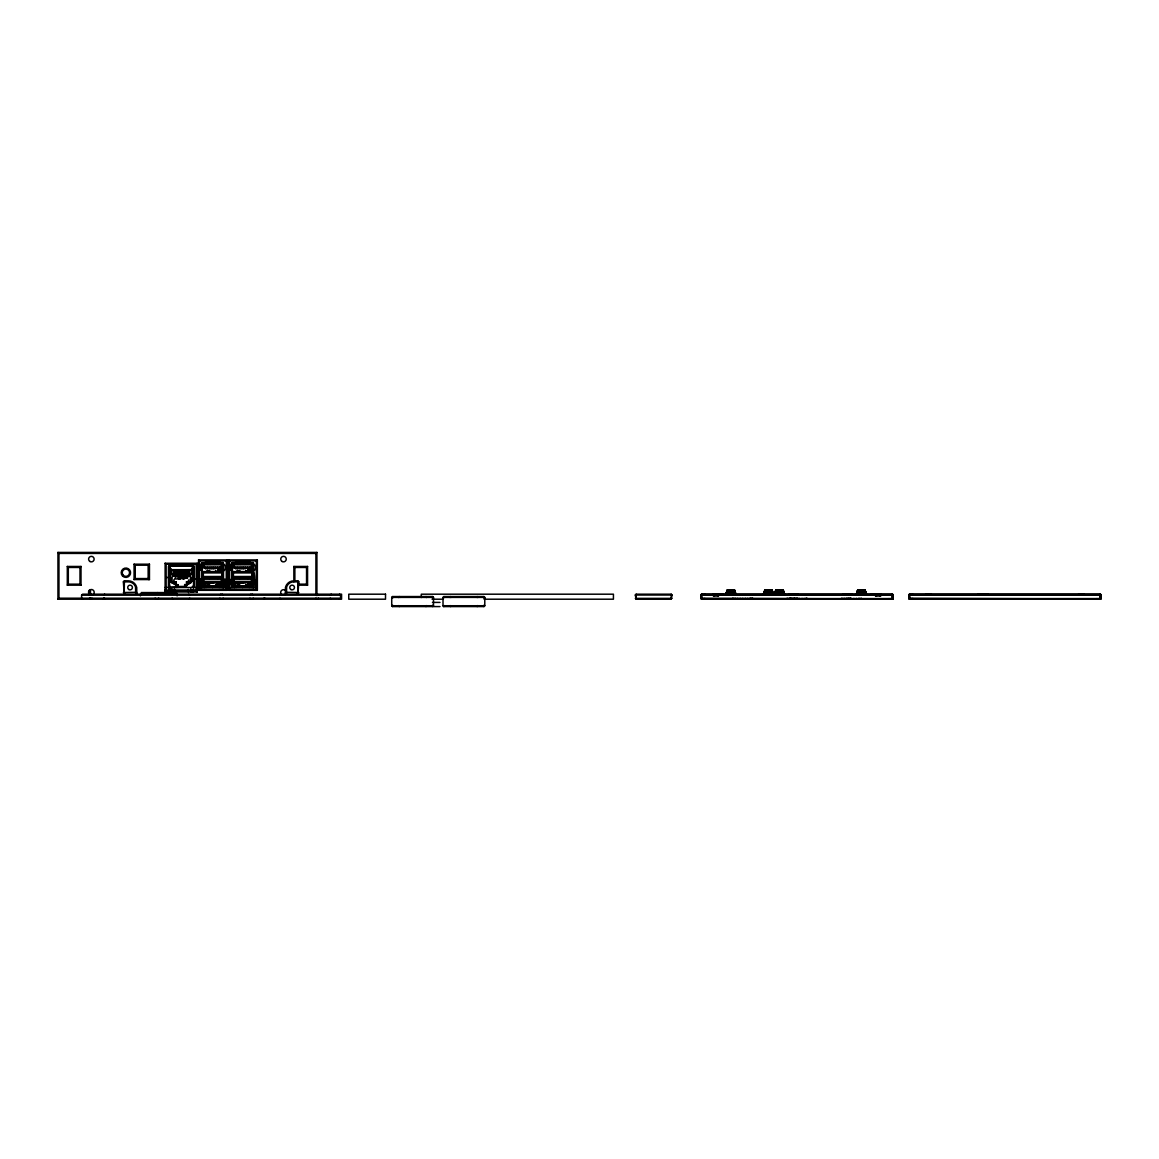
<?xml version="1.0" encoding="UTF-8"?>
<svg xmlns="http://www.w3.org/2000/svg" width="1159" height="1159" viewBox="0 0 1159 1159"><rect width="100%" height="100%" fill="white"/><g stroke="black" fill="none" stroke-linecap="round" stroke-linejoin="round"><path stroke-width="1.5" d="M140.369 595.9L141.369 592.568L176.11 592.568L177.124 594.234M149.453 579.572L148.453 578.558L148.453 565.201L149.453 564.201L134.082 564.201L134.082 579.572L149.453 579.572L149.453 564.201M193.886 566.215L168.635 566.172L168.635 587.512L168.663 566.215L193.857 566.215L193.886 587.512M140.369 594.234L172.112 593.567L172.112 592.568M174.009 570.329L174.009 575.849L173.227 575.849L173.227 570.329M175.704 570.329L175.704 575.849L174.922 575.849L174.922 570.329M177.414 570.329L177.414 575.849L176.617 575.849L176.617 570.329M177.124 595.9L177.124 593.567L172.112 593.567M179.109 570.329L179.109 575.849L178.312 575.849L178.312 570.329M180.804 570.329L180.804 575.849L180.022 575.849L180.022 570.329M182.499 570.329L182.499 575.849L181.717 575.849L181.717 570.329M184.194 570.329L184.194 575.849L183.412 575.849L183.412 570.329M185.889 570.329L185.889 575.849L185.107 575.849L185.107 570.329M187.599 570.329L187.599 575.849L186.802 575.849L186.802 570.329M189.294 570.329L189.294 575.849L188.497 575.849L188.497 570.329M193.394 589.236L193.263 592.119L193.292 589.308M202.144 565.708L202.144 564.361L200.681 564.433L200.464 570.199L202.144 570.706M232.22 565.708L232.22 564.361L230.757 564.433L230.525 570.199L232.22 570.706M171.88 591.974L171.648 589.366L171.518 592.119M188.236 591.8L188.28 589.38M201.579 570.706L201.623 564.361M231.655 570.706L231.699 564.361L232.061 571.72M217.892 572.068L217.878 570.576L217.791 571.851L215.646 571.619M247.968 572.068L247.954 570.576L247.852 571.851L245.722 571.619M190.742 591.785L190.786 589.366L190.612 592.119M186.527 585.121L184.658 585.049L186.527 585.179L191.206 582.369L193.147 578.341L193.466 566.215L191.206 569.692L191.206 573.676M207.389 571.851C207.2 568.736 207.055 573.575 209.431 571.851L209.489 570.547L209.547 572.068M207.389 586.092L207.331 584.817L207.389 586.092C206.505 583.325 211.474 585.643 209.417 585.657M207.403 563.231C210.909 562.289 205.418 564.172 207.287 563.419M215.748 586.092C215.487 583.18 215.27 587.338 218.182 585.802M217.892 585.208L215.646 585.005M218.414 563.086L217.892 563.68M217.892 563.622L215.342 562.579L215.632 563.419M217.892 578.442L217.892 577.182M239.609 572.068L239.594 570.576L239.507 571.851L237.378 571.532M237.465 586.092L237.407 584.817L237.465 586.092C236.581 583.325 241.55 585.643 239.493 585.657M245.809 586.092C245.563 583.18 245.346 587.338 248.258 585.802M247.954 578.442L247.968 577.182M870.568 595.031L870.583 594.19M1078.493 595.031L1078.522 594.19M207.302 571.401L207.302 571.532M207.302 585.643L209.822 585.802M209.547 563.375L209.547 562.868M209.504 577.95L209.547 577.472M237.378 585.643L239.899 585.802M239.609 563.375C240.145 562.231 235.596 564.216 237.349 563.419M239.58 577.95L239.609 577.472M247.968 563.375C248.504 562.231 243.955 564.216 245.708 563.419M247.939 577.95L247.968 577.472M208.388 571.039L207.302 570.605L207.273 572.068M209.533 563.752L209.431 562.796M237.363 570.764L238.464 571.039M239.609 563.752L239.507 562.796L237.479 563.231M245.708 570.764L245.722 571.677M247.954 563.752L247.852 562.796L245.824 563.231M207.302 585.773L209.518 585.817M215.661 585.773L217.878 585.817M237.378 585.773L239.594 585.817M245.708 585.005L245.722 585.889L247.954 585.817M767.272 595.031L767.533 590.018M209.518 571.575L209.533 570.822M209.533 578.442L209.547 577.182M218.399 571.575L217.892 570.822M239.594 571.575L239.609 570.822M239.609 578.442L239.609 577.182M247.954 571.575L247.954 570.822M209.533 563.998L209.547 562.579M239.594 563.998L239.609 562.579M247.954 563.998L247.968 562.579M192.959 573.676L193.466 566.215L191.206 570.098L171.315 569.938L169.055 566.215L169.373 578.341L171.315 582.369L175.994 585.179L177.863 585.179L171.315 582.369L171.315 578.341M205.491 563.086L205.882 561.391L219.181 561.376L219.688 563.086M235.567 563.086L235.958 561.391L249.257 561.376L249.764 563.086M245.737 578.008L245.708 577.472M729.518 595.031L729.938 590.018M778.138 595.031L778.558 590.018M860.007 595.031L860.427 590.018M124.375 580.833L124.216 594.19L123.376 581.832L124.375 580.833L128.388 580.833A8.562 8.562 0 0 1 136.748 587.512L136.748 594.19M215.762 563.231C215.588 565.36 215.226 561.246 217.776 563.231M217.892 585.469L215.661 585.266M247.968 585.469L247.968 585.208M207.316 578.24L207.316 577.182M215.661 578.24L215.719 577.182M237.378 578.24L237.378 577.182M766.142 595.031L766.65 590.018M700.978 595.031L701.818 594.19M871.22 595.031L871.322 594.19M892.285 599.203L893.111 598.377M908.917 595.031L909.757 594.19M1079.145 595.031L1079.261 594.19M1100.21 599.203L1101.05 598.377M765.172 595.031L765.882 590.018M232.133 586.309L234.176 587.512L232.38 577.689L232.278 563.115L253.546 562.999L253.604 587.512M245.737 563.636L245.722 562.97M172.3 589.467L171.807 591.814M728.243 595.031L729.054 590.018M776.863 595.031L777.675 590.018M858.732 595.031L859.543 590.018M169.026 592.119L169.475 589.467M764.433 595.031L765.302 590.018L764.143 594.19M221.065 587.512L221.862 578.616L203.318 578.616L202.318 577.689L202.202 563.115L223.484 562.999L223.528 587.512M251.141 585.802L251.923 578.616L233.394 578.616L232.38 577.689L252.937 577.689L253.097 587.512L251.141 585.802L251.141 587.512M763.955 595.031L764.926 590.018L763.636 594.19M763.795 595.031L764.81 590.018L772.155 590.018L773.488 594.19M727.142 595.031L728.287 590.018M775.762 595.031L776.921 590.018M857.631 595.031L858.776 590.018M204.361 585.802L205.665 582.745L215.328 582.745L215.328 581.702L220.876 585.802L221.862 581.702L203.318 581.702L203.318 578.616M234.422 585.802L235.741 582.745L245.404 582.745L245.404 581.702L250.952 585.802L251.923 581.702L233.394 581.702L233.394 578.616M871.858 595.031L872.075 594.19M1079.797 595.031L1080.014 594.19M739.935 599.203L740.152 598.377M794.234 599.203L794.451 598.377M848.75 598.377L848.533 599.203L848.084 598.377M221.065 585.802L223.021 587.512L223.05 562.608L201.883 562.738L201.652 580.079M252.937 577.689L253.314 562.694L232.322 562.579L231.713 580.079M726.548 594.19L727.316 591.409M775.168 594.19L775.951 591.409M857.428 592.8L858.196 590.018L856.791 595.031M726.302 595.031L727.707 590.018M774.922 595.031L776.327 590.018M205.491 561.883L219.181 561.376M235.567 561.883L249.257 561.376M726.041 594.19L727.345 590.018L734.56 590.018L736.197 595.031M774.676 594.19L775.965 590.018L774.386 595.031L775.11 594.19M856.544 594.19L857.834 590.018L856.255 595.031M725.766 595.031L727.345 590.018L725.577 595.031M725.882 594.19L727.215 590.018M763.462 594.19L764.81 590.018M773.821 595.031L775.835 590.018L783.194 590.018L784.817 595.031M856.371 594.19L857.703 590.018L865.049 590.018L866.686 595.031M774.212 595.031L775.835 590.018M856.081 595.031L857.703 590.018M187.628 577.79L186.976 576.805L183.977 576.733L183.977 578.935L185.194 578.298C190.119 578.269 182.514 576.95 187.657 577.689L187.193 578.153M846.577 594.19L846.273 595.031L846.519 594.19M223.107 585.802L202.057 585.802L204.1 587.512L205.665 581.702L205.665 582.745M234.176 587.512L235.741 581.702L235.741 582.745M872.481 595.031L872.799 594.19M1080.42 595.031L1080.739 594.19M171.315 581.977L169.373 578.341L169.055 566.215L171.315 569.692L191.206 569.692L171.315 569.866L169.779 573.676L169.736 578.341L169.431 573.676M439.985 606.577L392.568 606.577L392.973 605.577M398.826 597.551L399.247 596.552L400.072 597.392M426.396 605.577L425.976 606.577L425.136 605.737M432.249 597.551L432.655 596.552L392.568 596.552L391.728 597.392L391.728 605.737L392.568 606.577M444.274 605.577L443.854 606.577L443.013 605.737L443.013 597.392L443.868 596.552L483.955 596.552L484.781 597.392L484.781 605.737L483.955 606.577L443.419 606.577M450.127 597.551L450.532 596.552L451.373 597.392M477.682 605.577L477.262 606.577L476.436 605.737M483.535 597.551L483.955 596.552M169.808 588.149L168.895 587.758L169.692 587.714L168.823 566.215M847.287 595.031L847.693 594.19M297.964 594.19L298.805 581.832L297.805 580.833L293.792 580.833A8.562 8.562 0 0 0 285.433 587.512L285.433 594.19M847.171 595.031L847.591 594.19M873.075 595.031L873.48 594.19M1080.999 595.031L1081.419 594.19M193.147 578.341L190.38 578.341L190.38 573.676L193.147 573.676L193.147 578.341L191.206 582.195L186.527 582.137L191.206 582.369L191.206 578.341M737.312 599.203L737.732 598.377M791.611 599.203L791.974 598.377M845.911 599.203L846.331 598.377L846.577 599.203M171.315 569.866L169.373 573.676L172.14 573.676L172.14 578.341L169.373 578.341M169.692 587.743L168.881 587.729L169.692 587.526M703.484 595.031L704.672 594.19M890.358 598.58L889.431 599.203M911.423 595.031L912.597 594.19M1098.283 598.58L1097.457 599.174M848.229 595.031L848.721 594.19M848.084 595.031L848.591 594.19M873.611 595.031L874.118 594.19M1081.55 595.031L1082.057 594.19M772.198 595.031L772.778 594.19M848.91 595.031L849.648 594.19M874.103 595.031L874.697 594.19M1082.042 595.031L1082.636 594.19M735.067 599.203L735.661 598.377M790.235 598.377L789.062 599.203L789.815 598.377M843.665 599.203L844.259 598.377M209.315 571.083L209.431 571.851M239.391 571.083L239.507 571.851M908.917 598.377L1100.804 598.957L1100.21 594.19M791.336 598.377L790.67 599.203L791.264 598.377M849.619 595.031L850.286 594.19M874.538 595.031L875.204 594.19M1082.477 595.031L1083.129 594.19M849.793 595.031L850.46 594.19M186.208 577.675L186.729 576.762L186.208 577.356M772.995 595.031L773.719 594.19M850.228 595.031L850.952 594.19M874.9 595.031L875.625 594.19L875.494 595.871M1082.839 595.031L1083.564 594.19M733.343 599.203L734.067 598.377M787.642 599.203L788.366 598.377M841.941 599.203L842.665 598.377M850.402 595.031L851.126 594.19M774.067 595.031L774.835 594.19M773.285 595.031L774.053 594.19M789.395 599.203L790.163 598.377M851.488 594.19L850.72 595.031L851.648 594.19M875.19 595.031L875.972 594.19M1083.129 595.031L1083.897 594.19M773.488 595.031L774.502 594.19M851.879 594.19L851.068 595.031L852.184 594.19M875.407 595.031L876.218 594.19L876.19 595.871M1083.332 595.031L1084.346 594.19M732.256 599.203L733.067 598.377M786.555 599.203L787.367 598.377M840.854 599.203L841.666 598.377M789.627 598.377L788.699 599.203M876.363 594.19L875.538 595.031L876.407 594.19M81 585.165L80 584.165L80 567.461L81 566.461L67.309 566.461L67.309 585.165L81 585.165L81 566.461M67.309 585.165L68.309 584.165L68.309 567.461L67.309 566.461M316.914 595.61L316.914 552.423L57.95 552.423L57.95 599.203L58.95 598.203L340.572 598.203L340.572 595.19L339.573 594.19M82.608 599.203L81.608 598.203L81.608 595.19L82.608 594.19L341.572 594.19L341.572 599.203L57.95 599.203M90.967 599.203L91.967 598.203M103.658 595.19L104.658 594.19M103.499 599.203L104.498 598.203M134.082 579.572L135.081 578.558L148.453 578.558M168.736 565.94L193.466 565.78L193.539 587.512M157.74 599.203L158.74 598.203M165.129 591.988L166.143 590.989L196.204 590.989L197.218 591.988L197.218 563.26L165.129 563.26L165.129 591.988L197.218 591.988M165.129 563.26L166.143 564.259L196.204 564.259L197.218 563.26M227.28 590.322L226.28 589.323L226.28 560.913L227.28 559.913L198.551 559.913L198.551 590.322L227.28 590.322L227.28 559.913M188.787 599.232L189.801 598.232M198.551 590.322L199.551 589.323L199.551 560.913L198.551 559.913M219.862 595.233L220.876 594.234M257.356 590.322L256.356 589.323L256.356 560.913L257.356 559.913L228.627 559.913L228.627 590.322L257.356 590.322L257.356 559.913M228.627 590.322L229.627 589.323L229.627 560.913L228.627 559.913M222.209 599.232L223.209 598.232M253.401 580.166C253.357 565.172 255.516 577.617 254.4 583.499M249.938 595.233L250.938 594.234M252.285 599.232L253.285 598.232M264.889 598.203L263.89 599.203L263.89 598.203M315.914 594.625L315.914 553.423L316.914 552.423M298.993 585.165L307.555 585.165L306.555 584.165L306.555 567.461L307.555 566.461L293.864 566.461L293.864 581.775M280.014 595.233L281.014 594.234M317.523 599.232L318.522 598.232M330.214 595.19L331.213 594.19M339.573 599.203L340.572 598.203M400.072 605.737L399.247 606.577L398.826 605.577M425.136 597.392L425.976 596.552L426.396 597.551M451.373 605.737L450.532 606.577L450.127 605.577M476.436 597.392L477.262 596.552L477.682 597.551M635.306 595.031L636.146 594.19L671.235 594.19L672.061 595.031L671.235 599.203L636.146 599.203L635.306 595.031L672.061 595.031M700.978 598.377L892.879 598.957L892.285 594.19M893.111 595.031L892.285 595.031L892.285 598.377M909.757 599.203L909.033 598.783L1100.804 598.957M1101.05 595.031L1100.21 595.031L1100.21 598.377M731.88 599.203L732.72 598.377M786.179 599.203L787.019 598.377M840.478 599.203L841.318 598.377M231.713 571.851L232.061 570.141M219.181 587.512L219.688 585.802M249.257 587.512L249.764 585.802M202.39 566.114L201.652 565.52M222.818 582.6L222.789 580.311M888.591 595.031L890.605 595.031M1096.53 595.031L1098.544 595.031M191.206 582.369L186.527 584.991L184.658 584.831M222.282 566.099L223.021 565.679M202.144 583.223L202.39 582.615M222.282 580.297L223.528 579.63M252.358 566.099L253.097 565.679M253.604 565.679L253.039 566.2M232.22 583.223L232.466 582.615M252.358 580.297L253.604 579.848L253.039 580.398M705.165 598.58L703.745 598.58M913.104 598.58L911.684 598.58M203.318 564.621L221.862 564.621M203.318 578.834L221.862 578.834M233.394 564.621L251.923 564.621M233.394 578.834L251.923 578.834M203.318 567.287L221.862 567.287M203.318 581.485L221.862 581.485M233.394 567.287L251.923 567.287M233.394 581.485L251.923 581.485M392.727 605.331L391.728 605.737L433.48 605.737L433.495 597.392L432.655 596.552M432.495 597.798L433.495 597.392L391.742 597.392L392.727 597.798M483.781 597.798L484.781 597.392L443.028 597.392M222.919 563.1L223.021 587.512L221.862 581.702M252.995 563.1L253.097 587.512L251.923 581.702M200.956 579.225L200.464 584.368L202.144 584.875M252.372 568.403L253.473 568.33M252.372 582.6L253.473 582.542M123.376 592.524L136.748 592.292L135.733 594.19L135.531 586.918A7.562 7.562 0 0 0 129.243 581.876L123.376 581.832M231.843 566.186L232.945 566.114L231.713 565.52M184.658 587.135L169.055 587.512L184.658 587.135L184.658 584.542L186.527 584.614M212.619 586.382L219.688 586.382L205.491 586.338L223.528 586.309M242.695 586.382L249.764 586.382L235.567 586.338L253.604 586.309M57.95 552.423L58.95 553.423L315.914 553.423M199.551 560.913L226.28 560.913M229.627 560.913L256.356 560.913M223.021 564.361C226.222 563.317 226.237 571.749 223.021 570.692M253.097 564.361C256.298 563.317 256.313 571.749 253.097 570.692M202.144 587.512L201.666 563.057L203.318 564.419L221.862 564.419L222.861 571.575L202.318 571.575M232.22 563.202L233.394 564.419L251.923 564.419L252.937 571.575L232.38 571.575M169.055 565.94L193.466 565.969M68.309 567.461L80 567.461M203.318 567.49L221.862 567.49L222.861 571.575L215.328 567.49L215.328 568.547L205.665 568.547L203.318 567.49L203.318 564.419M233.394 567.49L251.923 567.49L252.937 571.575L245.404 567.49L245.404 568.547L235.741 568.547L233.394 567.49L233.394 564.419M293.864 566.461L294.864 567.461L306.555 567.461M217.356 568.547L219.5 568.547L222.861 571.575L217.356 568.547L217.356 567.49M247.432 568.547L249.576 568.547L252.937 571.575L247.432 568.547L247.432 567.49M171.315 570.329L191.206 570.214M232.38 572.068L233.394 572.111L233.394 577.081M202.318 572.474L222.861 572.474M232.38 572.474L252.937 572.474M203.318 572.691L221.862 572.691M233.394 572.691L251.923 572.691M253.401 573.473L254.4 573.473M203.318 576.501L221.862 576.501M233.394 576.501L251.923 576.501M202.318 576.776L222.861 576.776M232.38 576.776L252.937 576.776M202.39 577.081L222.774 577.081M252.85 577.081L232.466 577.081L232.466 572.111M202.318 577.182L222.861 577.182M232.38 577.182L252.937 577.182M165.896 577.486L169.417 577.486M201.695 562.999L202.318 577.689L222.861 577.689M192.466 579.152L202.738 579.152M223.021 579.225C226.092 578.167 226.092 585.932 223.021 584.875M232.22 579.225C229.163 578.167 229.149 585.932 232.22 584.875M253.097 579.225C256.168 578.167 256.168 585.932 253.097 584.875M171.315 580.036L174.038 580.036L174.038 581.746M191.206 580.036L188.468 580.036L188.468 581.746M171.315 581.746L175.994 581.746L175.994 585.179M191.206 581.746L186.527 581.746L186.527 586.454M171.315 581.76L175.994 581.977M186.527 581.789L191.206 581.977M298.805 581.832L292.937 581.876A7.562 7.562 0 0 0 286.65 586.918L286.447 594.19L285.433 592.292L298.805 592.524L296.849 594.19L297.805 592.292L297.805 580.833M171.315 582.137L175.994 582.195L171.315 582.311M217.356 582.745L219.5 582.745L220.876 585.802L217.356 581.702M247.432 582.745L249.576 582.745L250.952 585.802L247.432 581.702M216.95 583.02L220.442 583.02M248.765 583.02L252.271 583.745M223.528 583.585L225.194 584.093L223.528 584.093M253.604 583.585L255.27 583.585L253.604 584.093M201.652 583.716L213.459 583.02L213.415 581.702M231.713 583.716L243.535 583.02L243.491 581.702M68.309 584.165L80 584.165M201.652 584.093L199.971 583.585L201.652 583.484M231.713 584.093L230.047 583.585L231.713 583.484M298.196 584.165L306.555 584.165M175.994 584.542L177.863 584.643L177.863 587.135M175.994 584.687L177.863 584.875M224.122 585.846L225.121 585.846L225.121 579.152M232.133 585.802L253.184 585.802M201.652 586.309L205.925 586.309M231.713 586.309L235.987 586.309M168.635 586.367L170.199 586.367M175.994 586.454L184.774 586.454M192.307 586.367L193.886 586.367M164.81 587.512L196.479 587.512M199.362 587.512L226.034 587.512M229.583 587.512L257.023 587.512M199.551 589.323L226.28 589.323M229.627 589.323L256.356 589.323M164.81 590.018L195.813 590.018M701.398 594.306L892.705 594.306M909.337 594.306L1100.63 594.306M701.818 599.203L701.224 594.437L892.879 594.437M909.163 598.957L909.163 594.437L1100.804 594.437M81.608 595.19L340.572 595.19M635.306 598.377L672.061 598.377M701.224 598.957L892.879 598.957M432.075 599.203L442.854 599.203M484.056 599.203L613.43 599.203L613.43 594.19L421.297 594.19L421.297 597.537M701.601 599.174L892.502 599.174M909.54 599.174L1100.427 599.174M432.466 602.405L439.985 602.405M443.028 605.737L484.781 605.737L483.781 605.331M246.809 571.039L245.925 571.083M246.23 586.338L249.764 586.382M216.153 586.338L219.688 586.382M236.059 561.376L249.764 561.883M205.983 561.376L219.688 561.883M252.503 566.143L253.473 566.186M232.278 568.316L231.713 568.808L232.437 568.403M252.503 580.34L253.473 580.384M231.742 563.057L233.06 566.027M202.318 572.068L203.318 572.111L203.318 577.081M432.495 605.331L433.495 605.737L432.655 606.577L432.249 605.577M1097.602 598.957L1096.863 598.58M912.365 594.437L913.437 595.031M889.677 598.957L888.924 598.58M704.426 594.437L705.512 595.031M252.358 568.432L253.097 568.837M252.358 582.629L253.097 583.049M222.282 568.432L223.021 568.837M232.22 579.877L232.973 580.297M222.282 582.629L223.021 583.049M202.144 579.877L202.897 580.297M236.059 587.512L235.567 585.802M205.983 587.512L205.491 585.802M861.369 598.377L862.209 599.203M807.07 598.377L807.924 599.203M752.77 598.377L753.625 599.203M925.621 594.19L926.635 595.031M909.163 594.437L909.757 598.377M852.184 599.203L851.184 598.377L851.879 599.203M788.699 594.19L789.598 595.031M330.214 598.232L331.213 599.232M317.523 594.19L318.522 595.19M315.914 598.203L316.914 599.203M280.014 598.232L281.014 599.232M252.285 594.234L253.285 595.233M249.938 598.232L250.938 599.232M222.209 594.234L223.209 595.233M219.862 598.232L220.876 599.232M188.787 594.234L189.801 595.233M172.112 598.203L173.111 599.203M134.082 564.201L135.081 565.201L148.453 565.201L148.453 579.572M157.74 592.568L158.74 593.567M155.118 598.203L156.132 599.203M103.658 598.203L104.658 599.203M90.967 594.19L91.967 595.19M89.46 598.203L90.46 599.203L90.46 598.203M237.349 577.472L237.378 577.95M215.632 577.472L215.661 577.95M207.273 577.472L207.302 577.95M861.036 598.377L861.847 599.203M806.736 598.377L807.548 599.203M752.437 598.377L753.249 599.203M982.629 594.19L983.44 595.031M982.281 594.19L983.093 595.031M789.815 595.031L789.004 594.19L789.873 595.031M718.696 595.031L717.885 594.19L717.914 595.871M851.648 599.203L850.865 598.377L851.488 599.203M982.875 594.19L983.643 595.031M982.108 594.19L982.875 595.031M926.07 594.19L926.838 595.031M790.163 595.031L789.395 594.19L790.235 595.031M718.131 594.19L718.913 595.031M806.229 598.377L806.997 599.203M751.93 598.377L752.698 599.203M850.402 598.377L851.126 599.203M860.036 598.377L860.76 599.203M805.737 598.377L806.461 599.203M751.438 598.377L752.162 599.203M983.209 594.19L983.933 595.031M981.861 594.19L982.586 595.031M926.403 594.19L927.128 595.031M850.228 598.377L850.952 599.203M719.203 595.031L718.479 594.19L718.334 595.871M249.576 567.49L252.937 571.575M222.861 571.575L219.5 567.49L219.5 568.547M849.793 598.377L850.46 599.203M983.629 594.19L984.295 595.031M981.557 594.19L982.224 595.031M926.823 594.19L927.49 595.031M859.239 598.377L859.891 599.203M849.619 598.377L850.286 599.203M791.264 595.031L790.597 594.19L791.336 595.031M750.641 598.377L751.293 599.203M750.192 598.377L750.858 599.203M718.899 594.19L719.565 595.031M858.442 598.377L859.036 599.203M804.143 598.377L804.737 599.203M749.844 598.377L750.438 599.203M984.136 594.19L984.73 595.031M981.209 594.19L981.789 595.031M927.33 594.19L927.924 595.031M848.91 598.377L849.648 599.203M791.38 594.19L792.061 595.031M719.406 594.19L720 595.031M984.715 594.19L985.222 595.031M980.789 594.19L981.296 595.031M927.91 594.19L928.417 595.031M719.971 594.19L720.492 595.031M848.229 598.377L848.721 599.203M178.805 578.935L177.588 576.733L175.922 576.733L174.69 578.935L180.094 578.935L180.094 577.515L180.688 578.935L182.427 577.515L182.427 578.935L183.644 578.935L183.644 576.733L181.717 576.733L181.253 577.877L180.804 576.733L178.877 576.733L178.877 578.935M856.356 598.377L856.776 599.203M802.057 598.377L802.477 599.203M747.758 598.377L748.178 599.203M985.353 594.19L985.773 595.031M980.34 594.19L980.76 595.031M928.547 594.19L928.967 595.031M847.171 598.377L847.591 599.203M720.608 594.19L721.028 595.031M124.375 592.292L125.331 594.19M847.287 598.377L847.693 599.203M483.535 605.577L483.955 606.577M443.854 596.552L444.274 597.551M392.568 596.552L392.973 597.551M986.034 594.19L986.352 595.031M979.848 594.19L980.166 595.031M929.228 594.19L929.547 595.031M846.186 598.377L846.519 599.203M721.304 594.19L721.622 595.031M249.576 581.702L250.952 585.802M220.876 585.802L219.5 581.702L219.5 582.745M865.049 590.018L866.396 594.19M783.194 590.018L784.527 594.19M735.733 594.19L734.444 590.018L735.907 594.19M864.933 590.018L866.497 595.031M784.643 595.031L783.064 590.018L784.353 594.19M734.444 590.018L736.008 595.031M865.367 591.409L866.222 594.19M864.556 590.018L865.976 595.031M782.702 590.018L784.107 595.031M735.487 595.031L734.067 590.018L734.849 592.8M772.821 594.19L771.662 590.018L772.531 595.031L773.285 594.19L772.024 590.018L772.995 595.031L772.155 590.018M853.937 598.377L854.169 599.203M799.638 598.377L799.869 599.203M745.353 598.377L745.57 599.203M986.758 594.19L986.975 595.031M979.326 594.19L979.543 595.031M929.953 594.19L930.17 595.031M722.028 594.19L722.245 595.031M863.977 590.018L865.136 595.031M782.108 590.018L783.267 595.031M733.488 590.018L734.647 595.031M202.318 563.086L202.984 566.027M233.394 581.702L234.176 585.802M203.318 581.702L204.1 585.802M202.318 577.689L204.1 587.512M863.223 590.018L864.034 595.031M781.354 590.018L782.166 595.031M732.72 590.018L733.546 595.031M771.083 590.018L771.793 595.031M251.923 578.616L253.097 587.512M221.862 578.616L223.021 587.512M987.511 594.19L987.627 595.031M978.79 594.19L978.906 595.031M930.706 594.19L930.822 595.031M722.781 594.19L722.883 595.031M770.315 590.018L770.822 595.031M245.809 571.851L245.722 570.576L245.708 572.068M237.465 571.851L237.378 570.576L237.349 572.068M215.748 571.851L215.646 570.576L215.632 572.068M862.325 590.018L862.76 595.031M780.471 590.018L780.891 595.031M731.836 590.018L732.256 595.031M239.594 584.846L239.609 586.019M209.518 584.846L209.547 586.019M245.708 563.94L245.708 562.579M237.363 563.94L237.349 562.579M215.646 563.94L215.632 562.579M207.287 563.94L207.273 562.579M240.521 562.579L240.493 564.419M769.431 590.018L769.692 595.031M988.25 594.19L988.279 595.031M978.225 594.19L978.254 595.031M931.445 594.19L931.474 595.031M723.506 594.19L723.535 595.031M245.737 577.848L245.795 577.182M174.458 589.409L174.473 591.93L174.502 589.38M190.873 589.366L191.003 592.075M168.649 566.215L168.649 587.512M1101.021 594.813L1101.021 598.58M908.946 594.813L908.946 598.58M893.096 594.813L893.096 598.58M880.753 594.19L880.753 595.871M880.666 594.19L880.666 595.871M880.391 594.19L880.391 595.871M879.971 594.19L879.971 595.871M879.42 594.19L879.42 595.871M878.768 594.19L878.768 595.871M878.087 594.19L878.087 595.871M877.392 594.19L877.392 595.871M876.74 594.19L876.74 595.871M875.769 594.19L875.769 595.871M875.407 594.19L875.407 595.871M861.383 590.018L861.383 595.031M797.044 598.377L797.044 599.203M779.514 590.018L779.514 595.031M768.475 590.018L768.475 595.031M742.745 598.377L742.745 599.203M730.894 590.018L730.894 595.031M718.696 594.19L718.594 595.871M717.363 594.19L717.363 595.871M716.711 594.19L716.711 595.871M716.016 594.19L716.016 595.871M715.32 594.19L715.32 595.871M714.683 594.19L714.683 595.871M714.132 594.19L714.132 595.871M713.698 594.19L713.698 595.871M713.437 594.19L713.437 595.871M713.35 594.19L713.35 595.871M701.094 594.61L701.094 598.783M671.235 594.19L671.235 599.203M636.146 594.19L636.146 599.203M307.555 566.461L307.555 585.165M294.864 567.461L294.864 580.833M256.023 587.512L255.603 583.339L255.603 587.512M252.517 572.474L252.517 576.776M251.923 564.419L251.923 567.49M251.923 572.111L251.923 577.081M251.517 564.839L251.517 567.084M251.517 579.036L251.517 581.282M249.344 567.49L249.344 568.663M249.344 581.702L249.344 582.861M247.954 584.947L247.968 586.019M247.664 567.49L247.664 568.663M247.664 581.702L247.664 582.861M245.157 567.49L245.157 568.663M245.157 581.702L245.157 582.861M244.766 562.579L244.824 564.419M243.491 567.49L243.491 568.663M243.26 567.49L243.26 568.547M243.26 581.702L243.26 582.745M242.622 585.903L242.622 587.512M242.057 567.49L242.057 568.547M242.057 581.702L242.057 582.745M241.825 567.49L241.825 568.663M241.825 581.702L241.825 582.861M240.145 567.49L240.145 568.663M240.145 581.702L240.145 582.861M239.913 567.49L239.913 568.547M239.913 581.702L239.913 582.745M237.986 563.086L237.986 564.419M237.885 567.49L237.885 568.547M237.885 581.702L237.885 582.745M237.653 567.49L237.653 568.663M237.653 581.702L237.653 582.861M235.972 567.49L235.972 568.663M235.972 581.702L235.972 582.861M235.741 567.49L235.741 568.547M233.799 564.839L233.799 567.084M233.799 579.036L233.799 581.282M232.8 572.474L232.8 576.776M232.38 563.086L232.22 587.512M231.713 582.253L231.713 587.512M229.294 579.152L229.294 587.512M222.441 572.474L222.441 576.776M221.862 564.419L221.862 567.49M221.862 572.111L221.862 577.081M221.441 564.839L221.441 567.084M221.441 579.036L221.441 581.282M219.268 567.49L219.268 568.663M219.268 581.702L219.268 582.861M217.892 562.579L217.878 563.94M217.878 584.947L217.892 586.019M217.602 567.49L217.602 568.663M217.602 581.702L217.602 582.861M215.096 567.49L215.096 568.663M215.096 581.702L215.096 582.861M214.69 562.579L214.763 564.419M213.415 567.49L213.415 568.663M213.184 567.49L213.184 568.547M213.184 581.702L213.184 582.745M212.619 585.903L212.546 587.512M211.981 567.49L211.981 568.547M211.981 581.702L211.981 582.745M211.749 567.49L211.749 568.663M211.749 581.702L211.749 582.861M210.243 562.579L210.416 564.419M210.083 567.49L210.083 568.663M210.083 581.702L210.083 582.861M209.851 567.49L209.851 568.547M209.851 581.702L209.851 582.745M207.91 563.086L207.91 564.419M207.809 567.49L207.809 568.547M207.809 581.702L207.809 582.745M207.577 567.49L207.577 568.663M207.577 581.702L207.577 582.861M205.911 567.49L205.911 568.663M205.911 581.702L205.911 582.861M205.665 567.49L205.665 568.547M203.738 564.839L203.738 567.084M203.738 579.036L203.738 581.282M202.724 572.474L202.724 576.776M201.898 585.846L201.898 587.512M201.652 582.253L201.652 587.512M201.072 587.512L201.072 585.846L200.232 585.846L200.232 587.512M200.884 579.152L200.884 587.512M196.204 564.259L196.204 590.989M193.625 566.215L193.785 587.512M193.075 573.676L192.843 578.341M192.64 573.676L192.611 578.341M192.51 573.676L192.582 578.341M189.294 575.849L188.497 575.849M187.599 575.849L186.802 575.849M185.889 575.849L185.107 575.849M184.194 575.849L183.412 575.849M182.499 575.849L181.717 575.849M180.804 575.849L180.022 575.849M179.109 575.849L178.312 575.849M177.414 575.849L176.617 575.849M175.704 575.849L174.922 575.849M174.009 575.849L173.227 575.849M171.315 569.692L171.315 573.676M170.011 573.676L169.909 578.341M169.055 565.795L169.142 590.018M166.143 564.259L166.143 590.989M90.46 590.018L90.46 594.929M89.46 590.018L89.46 594.929M58.95 553.423L58.95 598.203M285.505 594.538A2.84 2.84 0 0 1 284.245 595.277M282.767 595.277A2.84 2.84 0 0 1 281.043 591.104A2.84 2.84 0 0 1 285.505 590.525M254.531 582.702A8.562 8.562 0 0 1 257.037 581.311M255.154 583.484A7.562 7.562 0 0 1 256.588 582.586M135.081 565.201L135.081 578.558L135.081 565.201M168.895 589.105L168.982 592.017L168.939 589.134M842.999 594.19L842.999 595.031L843.028 594.19M171.633 589.366L171.619 591.814L171.604 589.366M201.623 579.225L201.579 584.875L201.579 579.225M231.699 579.225L231.655 584.875L231.655 579.225M209.431 577.399L209.489 578.616L209.431 577.399M239.507 577.399L239.565 578.616L239.507 577.399M797.885 598.377L797.856 599.203L797.885 598.377M844.172 594.19L844.114 595.031L844.201 594.19M796.798 598.377L796.682 599.203L796.812 598.377M845.389 594.19L845.215 595.031L845.375 594.19M795.726 598.377L795.509 599.203L795.755 598.377M794.683 598.377L794.364 599.203L794.726 598.377M793.712 598.377L793.292 599.203L793.77 598.377M792.799 598.377L792.292 599.203L792.872 598.377M247.968 585.266L245.708 585.266L247.925 585.252M790.728 598.377L790.003 599.203L790.655 598.377M202.405 568.432L201.652 568.837L202.39 568.417M209.504 585.266L207.302 585.266L209.533 585.266M239.58 585.266L237.378 585.266L239.609 585.266M385.512 594.19L348.758 594.19L348.758 599.203L385.512 599.203L385.512 594.19M892.705 594.61L701.398 594.61L701.398 598.783L892.705 598.783L892.705 594.61M1100.63 594.61L909.337 594.61L909.337 598.783L1100.63 598.783L1100.63 594.61M892.502 594.813L701.601 594.813L701.601 598.58L892.502 598.58L892.502 594.813M1100.427 594.813L909.54 594.813L909.54 598.58L1100.427 598.58L1100.427 594.813M983.267 595.031L982.426 594.19L983.31 595.031M718.522 595.031L717.696 594.19L718.566 595.031M790.655 595.031L789.931 594.19L790.728 595.031M792.872 595.031L792.35 594.19L792.799 595.031M793.77 595.031L793.336 594.19L793.712 595.031M794.726 595.031L794.393 594.19L794.683 595.031M795.755 595.031L795.509 594.19L795.726 595.031M845.375 599.203L845.157 598.377L845.389 599.203M796.812 595.031L796.682 594.19L796.798 595.031M844.201 599.203L844.085 598.377L844.172 599.203M797.885 595.031L797.841 594.19L797.885 595.031M843.028 599.203L842.999 598.377L842.999 599.203M190.916 591.843L190.873 589.38L190.916 591.843M123.289 575.313A3.68 3.68 0 0 0 129.446 573.662A3.68 3.68 0 0 0 124.94 569.17A3.68 3.68 0 0 0 123.289 575.313M282.115 561.492A2.753 2.753 0 0 0 286.259 559.102A2.753 2.753 0 0 0 282.115 556.726A2.753 2.753 0 0 0 282.115 561.492M89.982 561.492A2.753 2.753 0 0 0 94.125 559.102A2.753 2.753 0 0 0 89.982 556.726A2.753 2.753 0 0 0 89.982 561.492M122.579 576.037A4.694 4.694 0 0 0 130.416 573.937A4.694 4.694 0 0 0 124.679 568.185A4.694 4.694 0 0 0 122.579 576.037M89.938 594.799A2.84 2.84 0 0 0 94.212 592.336A2.84 2.84 0 0 0 89.953 589.873A2.84 2.84 0 0 0 89.938 594.799M128.895 589.54A2.332 2.332 0 0 0 132.401 587.512A2.332 2.332 0 0 0 128.895 585.483A2.332 2.332 0 0 0 128.895 589.54M290.952 589.54A2.332 2.332 0 0 0 294.458 587.512A2.332 2.332 0 0 0 290.952 585.483A2.332 2.332 0 0 0 290.952 589.54"/></g></svg>
